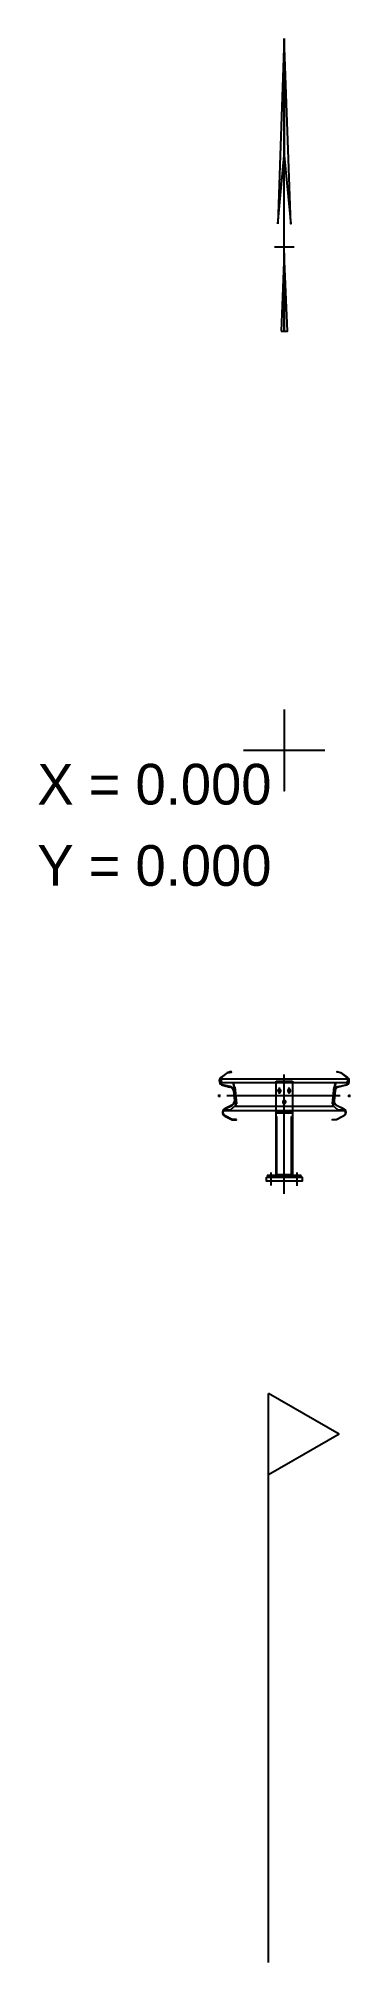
# Model space of a CAD drawing. Extents: x 71914.9 to 71916.8, y 465560.1 to 465571.9.
import ezdxf

# ---------------------------------------------------------------- set-up
doc = ezdxf.new("R2010")
doc.units = 0
for name, color, linetype in [('B-WE-BV-GELEIDECONSTRUCTIE-SD', 7, 'Continuous'), ('B-WE-OG-GRENS-SD', 7, 'Continuous'), ('X-XX-AL-COORDINAATPUNT-S-100', 7, 'Continuous'), ('X-XX-AL-ORIENTATIE-S-100', 7, 'Continuous')]:
    doc.layers.add(name, color=color, linetype=linetype)

# ---------------------------------------------------------------- blocks, each defined once
blk = doc.blocks.new('SAL-COORDINAAT_LINKSONDER-SO')
blk.add_line((-2.5, 0), (2.5, 0))
blk.add_lwpolyline([(0, 2.5), (0, -2.5), (0, -2.5)])
blk = doc.blocks.new('SAL-ORIENTATIE_NOORDPIJL-SO')
for p, q in [((0, 12.8), (-0.4, 1.4)), ((0, -5.2), (0, 12.8)), ((0.4, 1.4), (0, 12.8)), ((-0.4, 1.4), (0, 5.6)), ((0, 5.6), (0.4, 1.4)), ((-0.6, 0), (0.6, 0)), ((0, -0.4), (-0.2, -5.2)), ((0.2, -5.2), (0, -0.4)), ((-0.2, -5.2), (0.2, -5.2))]:
    blk.add_line(p, q)
for points in [[(0, 12.8), (0, 5.6), (0.4, 1.4)], [(0, -0.4), (0, -5.2), (0.2, -5.2)]]:
    blk.add_lwpolyline(points, close=True)
blk = doc.blocks.new('SBV-GELEIDECONSTRUCTIE_GELEIDERAIL_2R13380-DMM')
for p, q in [((400, -2), (400, 731)), ((8, 600), (-8, 600)), ((0, 608), (0, 592)), ((790, 703), (10, 703)), ((10, 703), (13, 680)), ((787, 680), (13, 680)), ((20, 666), (66, 654)), ((67, 657), (21, 668)), ((743, 600), (47, 600)), ((85, 680), (100, 535)), ((87, 631), (93, 571)), ((88, 680), (104, 535)), ((96, 571), (90, 631)), ((95, 656), (91, 655)), ((95, 656), (106, 551)), ((350, 115), (350, 690)), ((350, 690), (450, 690)), ((357, 633), (383, 633)), ((362, 629), (367, 621)), ((370, 613), (370, 652)), ((373, 621), (378, 629)), ((417, 633), (443, 633)), ((422, 629), (427, 621)), ((430, 614), (430, 652)), ((433, 621), (438, 629)), ((450, 690), (450, 115)), ((705, 656), (694, 551)), ((712, 680), (696, 535)), ((715, 680), (700, 535)), ((704, 571), (710, 631)), ((705, 656), (709, 655)), ((713, 631), (707, 571)), ((733, 657), (779, 668)), ((780, 666), (734, 654)), ((790, 703), (787, 680)), ((792, 600), (807, 600)), ((800, 608), (800, 592)), ((32, 509), (32, 512)), ((68, 512), (32, 512)), ((768, 509), (32, 509)), ((78, 544), (36, 523)), ((37, 521), (79, 541)), ((68, 512), (92, 535)), ((708, 535), (92, 535)), ((106, 551), (102, 551)), ((350, 500), (450, 500)), ((350, 495), (450, 495)), ((387, 563), (412, 563)), ((392, 559), (397, 551)), ((400, 541), (400, 587)), ((403, 551), (408, 559)), ((694, 551), (698, 551)), ((708, 535), (732, 512)), ((763, 521), (721, 541)), ((722, 544), (764, 523)), ((768, 512), (732, 512)), ((768, 509), (768, 512)), ((350, 473), (355, 473)), ((355, 110), (355, 473)), ((445, 110), (445, 473)), ((445, 473), (450, 473)), ((320, 50), (320, 130)), ((480, 47), (480, 130)), ((295, 110), (295, 100)), ((505, 110), (295, 110)), ((295, 100), (505, 100)), ((350, 115), (343, 110)), ((450, 115), (350, 115)), ((450, 115), (457, 110)), ((505, 100), (505, 110))]:
    blk.add_line(p, q)
for points in [[(12, 711), (50, 741), (75, 747), (74, 750), (49, 743), (10, 713)], [(788, 711), (750, 741), (725, 747), (726, 750), (751, 743), (790, 713)], [(35, 475), (79, 453), (106, 452), (106, 455)], [(106, 455), (80, 456), (37, 478)], [(694, 455), (720, 456), (763, 478)], [(765, 475), (721, 453), (694, 452), (694, 455)]]:
    blk.add_lwpolyline(points)
blk.add_lwpolyline([(290, 100), (510, 100), (510, 75), (290, 75)], close=True)
for centre, radius, start, end in [((27, 692), 27, 128.2887, 255.9191), ((27, 692), 24, 128.2887, 255.9191), ((773, 692), 24, 284.0809, 51.7113), ((773, 692), 27, 284.0809, 51.7113), ((60, 628), 27, 6, 75.9191), ((60, 628), 30, 6, 75.9191), ((370, 633), 9, 330, 210), ((370, 623), 4, 210, 330), ((430, 633), 9, 330, 210), ((430, 623), 4, 210, 330), ((740, 628), 30, 104.0809, 174), ((740, 628), 27, 104.0809, 174), ((47, 499), 27, 115.7407, 243.4196), ((47, 499), 24, 115.7407, 243.4196), ((66, 568), 27, 295.7407, 6), ((66, 568), 30, 295.7407, 6), ((400, 563), 9, 330, 210), ((400, 553), 4, 210, 330), ((734, 568), 30, 174, 244.2593), ((734, 568), 27, 174, 244.2593), ((753, 499), 24, 296.5804, 64.2593), ((753, 499), 27, 296.5804, 64.2593)]:
    blk.add_arc(centre, radius, start, end)
blk = doc.blocks.new('SOG-ERFGRENS_RECHTS-D')
for p, q in [((0.433, 3.25), (0, 3.5)), ((0, 3), (0, 3.5)), ((0.433, 3.25), (0, 3)), ((0, 0), (0, 3))]:
    blk.add_line(p, q)

msp = doc.modelspace()

# ---------------------------------------------------------------- block references
at = {"layer": 'B-WE-BV-GELEIDECONSTRUCTIE-SD', "xscale": 0.001, "yscale": 0.001}
msp.add_blockref('SBV-GELEIDECONSTRUCTIE_GELEIDERAIL_2R13380-DMM', (71915.982, 465564.835), dxfattribs=at)
at = {"layer": 'B-WE-OG-GRENS-SD'}
msp.add_blockref('SOG-ERFGRENS_RECHTS-D', (71916.286, 465560.106), dxfattribs=at)
at = {"layer": 'X-XX-AL-COORDINAATPUNT-S-100', "xscale": 0.1, "yscale": 0.10000000000000002}
msp.add_blockref('SAL-COORDINAAT_LINKSONDER-SO', (71916.382, 465567.561), dxfattribs=at)
at = {"layer": 'X-XX-AL-ORIENTATIE-S-100', "xscale": 0.1, "yscale": 0.10000000000000002}
msp.add_blockref('SAL-ORIENTATIE_NOORDPIJL-SO', (71916.382, 465570.657), dxfattribs=at)

# ---------------------------------------------------------------- texts
at = {"layer": 'X-XX-AL-COORDINAATPUNT-S-100'}
for s, p in [('X = 0.000', (71914.863, 465567.227)), ('Y = 0.000', (71914.863, 465566.727))]:
    msp.add_text(s, height=0.25, dxfattribs=at).set_placement(p)

doc.saveas('drawing.dxf')
